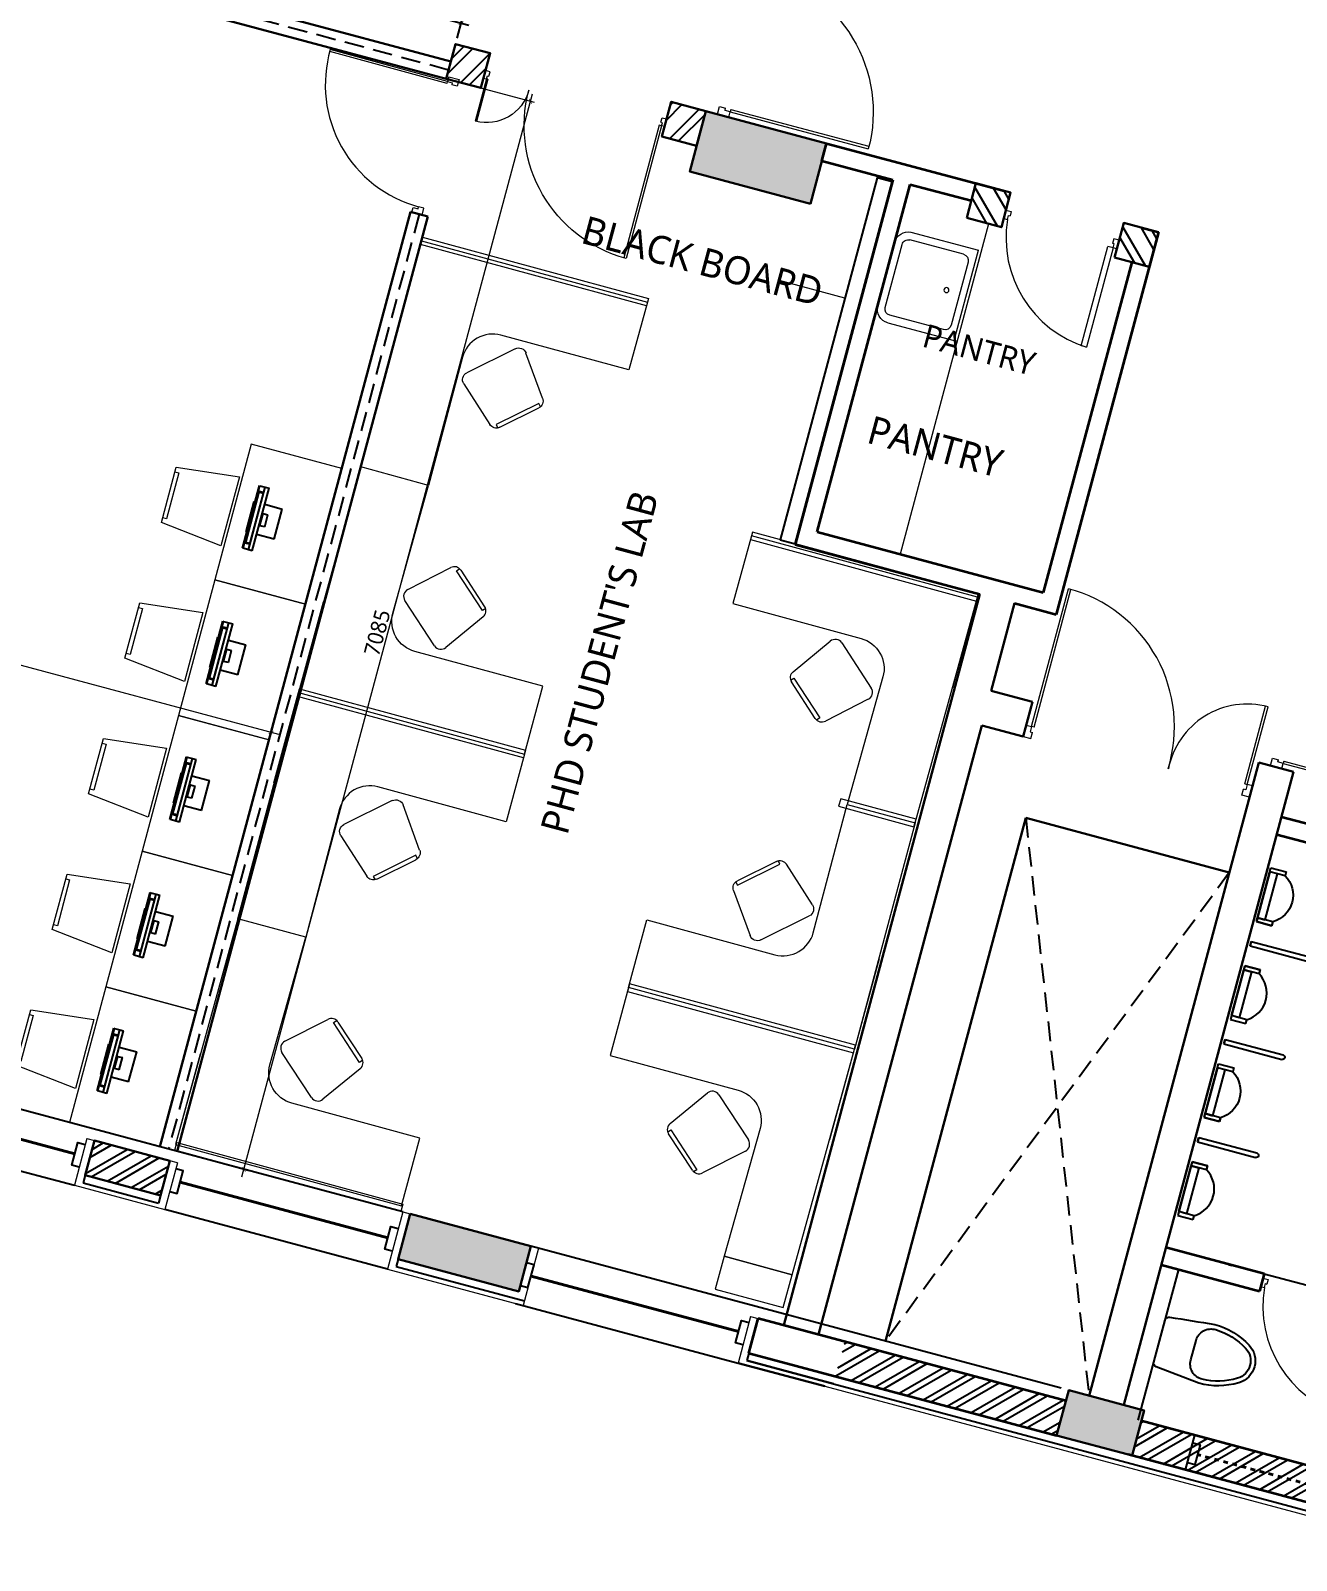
# Model space of a CAD drawing. Header units: millimetres. Extents: x 897770 to 1185420, y -692043 to -233237.
# Drawn here: x 948606 to 956711, y -522667 to -512865 of the extents above; entities that cross this region are included whole.
import ezdxf

# ---------------------------------------------------------------- set-up
doc = ezdxf.new("R2010")
doc.units = ezdxf.units.MM
doc.header["$MEASUREMENT"] = 0
doc.header["$PDMODE"] = 67
doc.linetypes.add('Dash', pattern=[6, 3, -3])
doc.linetypes.add('HIDDEN', pattern=[0.375, 0.25, -0.125])
doc.layers.get('Defpoints').update_dxf_attribs({"color": 6})
for name, color, linetype in [('A-Anno Tags', 6, 'Continuous'), ('A-Elevation', 4, 'Continuous'), ('A-Sanitory', 8, 'Continuous'), ('A-Steps', 3, 'Continuous'), ('A-Wall Patt', 8, 'Continuous'), ('A-Window', 4, 'Continuous'), ('S-Conc Patt', 9, 'Continuous')]:
    doc.layers.add(name, color=color, linetype=linetype)
for name, color, linetype, lineweight in [('A-Detail Lines', 8, 'Continuous', 25), ('A-Door', 4, 'Continuous', 9), ('A-DTLS-Frame Members', 3, 'Continuous', 25), ('A-Wall Sec', 1, 'Continuous', 30), ('A-WIN', 5, 'Continuous', 25), ('ele l', 6, 'Continuous', 15), ('elevation', 4, 'Continuous', 13), ('frntr', 32, 'Continuous', 13), ('I-Furniture', 34, 'Continuous', 13), ('P-SANR-FIXT', 6, 'Continuous', 9), ('S-Concrete', 40, 'Continuous', 30), ('ST CLADDING PLAN', 6, 'Continuous', 9), ('text', 7, 'Continuous', 5)]:
    doc.layers.add(name, color=color, linetype=linetype, lineweight=lineweight)
doc.layers.add('I-Kitchen App', color=7, linetype='Continuous', lineweight=18, true_color=0xd06f25)
doc.styles.get("Standard").update_dxf_attribs({"font": 'trebuc.ttf'})
doc.dimstyles.new('IIITD_WD_M @ 50', dxfattribs={"dimscale": 50, "dimtxt": 2, "dimasz": 0.5, "dimexe": 0.5, "dimexo": 0.25, "dimgap": 0.3, "dimtad": 1, "dimdec": 0, "dimrnd": 1, "dimzin": 0, "dimdsep": 46, "dimtxsty": 'Standard', "dimblk": 'ARCHTICK', "dimcen": 0.2, "dimdle": 1, "dimclrd": 8, "dimclre": 9, "dimadec": 0, "dimazin": 0, "dimtfac": 1, "dimtdec": 0, "dimtofl": 0, "dimtmove": 0, "dimatfit": 0, "dimfxl": 1, "dimtolj": 1, "dimtzin": 0, "dimlwd": -1, "dimlwe": -1, "dimarcsym": 0})
pattern_1 = [(120, (372915.78, -70569.64), (129.90381, 75), []), (120, (372847.48, -70551.33), (129.90381, 75), [])]
pattern_2 = [(120, (373862.29, -70823.86), (129.90381, 75), []), (120, (373793.99, -70805.56), (129.90381, 75), [])]

# ---------------------------------------------------------------- blocks, each defined once
blk = doc.blocks.new('VENT IIITD ACAD 1900')
at = {"layer": 'A-Window'}
for p, q in [((955419.4, -358755, 0), (955478.9, -358532.8, 0)), ((955466, -358581.1, 0), (955514.3, -358594.1, 0)), ((955480.6, -358719.6, 0), (955514.3, -358594.1, 0)), ((955432.3, -358706.7, 0), (955480.6, -358719.6, 0)), ((957158, -359220.9, 0), (957217.6, -358998.7, 0)), ((957122.7, -359159.6, 0), (957156.3, -359034, 0)), ((957156.3, -359034, 0), (957204.6, -359047, 0)), ((957122.7, -359159.6, 0), (957171, -359172.6, 0))]:
    blk.add_line(p, q, dxfattribs=at)
at = {"layer": 'A-Window', "color": 2, "linetype": 'Dash', "lineweight": 40, "ltscale": 10}
blk.add_line((957139.5, -359096.8, 0), (955497.4, -358656.8, 0), dxfattribs=at)
blk = doc.blocks.new('WFTGRWE3TG')
at = {"layer": 'A-Wall Patt'}
h = blk.add_hatch(dxfattribs=at)
h.set_pattern_fill('ANSI32', color=256, scale=300, angle=345, style=0)
h.paths.add_polyline_path([(949438.1, -371128.5), (949497.6, -370906.3), (949014.6, -370776.9), (948955.1, -370999.1)])
at = {"layer": 'A-Detail Lines'}
for p, q in [((948955.1, -370999.1, 0), (948942.2, -371047.4, 0)), ((948942.2, -371047.4, 0), (949425.1, -371176.8, 0)), ((949438.1, -371128.5, 0), (949425.1, -371176.8, 0))]:
    blk.add_line(p, q, dxfattribs=at)
at = {"layer": 'A-Wall Sec', "elevation": 0}
blk.add_lwpolyline([(949497.6, -370906.3), (949438.1, -371128.5), (948955.1, -370999.1), (949014.6, -370776.9)], close=True, dxfattribs=at)
blk.add_lwpolyline([(949497.6, -370906.3), (949438.1, -371128.5), (948955.1, -370999.1), (949014.6, -370776.9)], close=True, dxfattribs=at)
at = {"layer": 'A-WIN', "color": 2, "lineweight": 40}
blk.add_line((947053, -370370.4, 0), (948888.3, -370862.1, 0), dxfattribs=at)
at = {"layer": 'A-WIN', "color": 2, "lineweight": 40, "elevation": 0}
blk.add_lwpolyline([(950892.6, -371399.2), (949564.4, -371043.3)], dxfattribs=at)
blk.add_lwpolyline([(950892.6, -371399.2), (949564.4, -371043.3)], dxfattribs=at)
at = {"layer": 'A-Window'}
for p, q in [((950988.7, -371233.4, 0), (947052.6, -370178.7, 0)), ((946954.2, -370545.8, 0), (948886.1, -371063.4, 0))]:
    blk.add_line(p, q, dxfattribs=at)
at = {"layer": 'A-Window', "elevation": 0}
for points in [[(946985.3, -370429.9), (947033.6, -370442.8), (947072.4, -370297.9), (947024.1, -370285)], [(948917.2, -370947.5), (948868.9, -370934.6), (948907.7, -370789.7), (948956, -370802.6)], [(949496.7, -371102.8), (949545, -371115.8), (949583.8, -370970.9), (949535.5, -370957.9)], [(950890.4, -371600.5), (949465.7, -371218.7)], [(950921.5, -371484.6), (950873.2, -371471.6), (950912, -371326.7), (950960.3, -371339.7)]]:
    blk.add_lwpolyline(points, dxfattribs=at)
at = {"layer": 'ST CLADDING PLAN'}
for p, q in [((947052.6, -370178.7, 0), (946954.2, -370545.8, 0)), ((947052.6, -370178.7, 0), (947004.3, -370165.8, 0)), ((948966.3, -370764, 0), (948886.1, -371063.4, 0)), ((948966.3, -370764, 0), (949014.6, -370776.9, 0)), ((949545.9, -370919.3, 0), (949465.7, -371218.7, 0)), ((949545.9, -370919.3, 0), (949497.6, -370906.3, 0)), ((948886.1, -371063.4, 0), (949465.7, -371218.7, 0)), ((950988.7, -371233.4, 0), (950890.4, -371600.5, 0)), ((950988.7, -371233.4, 0), (951037, -371246.4, 0))]:
    blk.add_line(p, q, dxfattribs=at)
blk = doc.blocks.new('ERGWERGWER')
at = {"layer": 'A-Door'}
blk.add_blockref('WFTGRWE3TG', (0, 0), dxfattribs=at)
blk = doc.blocks.new('ddfdfdf')
at = {"layer": 'A-Detail Lines'}
blk.add_line((953747.6, -372335.1, 0), (959436.9, -373859.5, 0), dxfattribs=at)
at = {"layer": 'A-Wall Patt'}
for p, q in [((950959.4, -371536.1, 0), (950946.5, -371584.4, 0)), ((950946.5, -371584.4, 0), (951767.5, -371804.4, 0))]:
    blk.add_line(p, q, dxfattribs=at)
at = {"layer": 'ST CLADDING PLAN'}
for p, q in [((951858.1, -371466.4, 0), (951759.7, -371833.5, 0)), ((951858.1, -371466.4, 0), (951809.8, -371453.5, 0)), ((950890.4, -371600.5, 0), (951759.7, -371833.4, 0)), ((953691.6, -372351.1, 0), (959458.1, -373896.3, 0))]:
    blk.add_line(p, q, dxfattribs=at)
at = {"layer": 'A-Door'}
blk.add_blockref('ERGWERGWER', (0, 0), dxfattribs=at)
at = {"layer": 'A-Window', "ltscale": 5}
blk.add_blockref('VENT IIITD ACAD 1900', (582.2, -14132.2, 0), dxfattribs=at)
blk = doc.blocks.new('t4ww4tw3')
at = {"layer": 'S-Conc Patt'}
h = blk.add_hatch(color=256, dxfattribs=at)
h.dxf.hatch_style = 1
h.paths.add_polyline_path([(803703.1, -513588.1), (802930.3, -513381), (802930.3, -513381.1), (802826.8, -513767.4), (803599.5, -513974.4)])
h = blk.add_hatch(color=256, dxfattribs=at)
h.dxf.hatch_style = 1
h.paths.add_polyline_path([(801809.8, -520654), (801037, -520446.9), (800959.4, -520736.7), (801732.1, -520943.8)])
blk.add_hatch(color=256, dxfattribs=at).paths.add_polyline_path([(805658.6, -521995.8), (805736.3, -521706), (805253.3, -521576.6), (805175.7, -521866.4)])
at = {"layer": 'S-Concrete', "elevation": 0}
for points in [[(803599.5, -513974.4), (803703.1, -513588.1), (802930.3, -513381), (802826.8, -513767.4)], [(801037, -520446.9), (800959.4, -520736.7), (801732.1, -520943.8), (801809.8, -520654)]]:
    blk.add_lwpolyline(points, close=True, dxfattribs=at)
at = {"layer": 'S-Concrete'}
blk.add_lwpolyline([(805175.7, -521866.4), (805253.3, -521576.6), (805736.3, -521706), (805658.6, -521995.8)], close=True, dxfattribs=at)
blk = doc.blocks.new('Urinal _1_ - Urinal _1_-16-03_ff')
at = {"layer": 'A-Sanitory'}
for p, q in [((69.2, -115), (-286.9, -115)), ((-286.9, -115), (-286.9, -216.6)), ((-286.9, -115), (-286.9, -216.6)), ((-261.5, -115), (-286.9, -115)), ((-261.5, -165.8), (-261.5, -115)), ((-261.5, -115), (43.3, -115)), ((-261.5, -216.6), (-261.5, -115)), ((43.3, -165.8), (-261.5, -165.8)), ((43.3, -115), (43.3, -165.8)), ((43.3, -216.6), (43.3, -115)), ((43.3, -115), (69.2, -115)), ((69.2, -216.6), (69.2, -115)), ((69.2, -115), (69.2, -216.6)), ((-286.9, -216.6), (-261.5, -216.6)), ((-286.9, -216.6), (-261.5, -216.6)), ((43.3, -216.6), (69.2, -216.6)), ((69.2, -216.6), (43.3, -216.6))]:
    blk.add_line(p, q, dxfattribs=at)
blk.add_arc((-109.1, -125), 177.8, 211.00272, 328.99728, dxfattribs=at)
blk.add_arc((-109.1, -125), 177.8, 211.00272, 328.99728, dxfattribs=at)
blk = doc.blocks.new('Urinal Screen _1_ - Urinal Screen _1_-14-03_ff')
at = {"layer": 'A-Sanitory'}
for p, q in [((15, -0.1), (-15, -0.1)), ((-15, -0.1), (15, -0.1)), ((-15, -0.1), (-15, -385.1)), ((15, -0.1), (15, -385.1))]:
    blk.add_line(p, q, dxfattribs=at)
for centre, radius, start, end in [((0, -261.8), 38.2, 113.13657, 113.13657), ((0, -385.1), 15, 180, 0)]:
    blk.add_arc(centre, radius, start, end, dxfattribs=at)
blk = doc.blocks.new('Flush - 750 x 2100 mm-11-03_ff')
at = {"layer": 'A-Door'}
blk.add_arc((360.4, 23.5), 734.1, 185.74623, 267.62314, dxfattribs=at)
at = {"layer": 'ele l'}
for p, q in [((-395, 6), (-360, 6)), ((-395, 6), (-395, -50)), ((-360, 6), (-360, -24)), ((320, 6), (320, -24)), ((355, 6), (320, 6)), ((355, 6), (355, -50)), ((-395, -50), (-370, -50)), ((-370, -24), (-360, -24)), ((-370, -50), (-370, -24)), ((330, -50), (295, -50)), ((295, -710), (295, -50)), ((330, -24), (320, -24)), ((330, -50), (330, -24)), ((330, -50), (330, -710)), ((355, -50), (330, -50)), ((330, -710), (295, -710))]:
    blk.add_line(p, q, dxfattribs=at)
blk = doc.blocks.new('ABL_Door_S - 1000 x 2100-11-3 Second Floor Lvl')
at = {"layer": 'A-Door'}
blk.add_arc((-450, -2.5), 900, 269.04503, 0, dxfattribs=at)
at = {"layer": 'ele l'}
for p, q in [((-500, 37.5), (-450, 37.5)), ((-500, -37.5), (-500, 37.5)), ((-450, 37.5), (-450, -2.5)), ((450, 37.5), (450, -2.5)), ((500, 37.5), (450, 37.5)), ((500, -37.5), (500, 37.5)), ((-500, -37.5), (-465, -37.5)), ((-465, -2.5), (-450, -2.5)), ((-465, -37.5), (-465, -2.5)), ((-465, -37.5), (-465, -902.4)), ((-450, -37.5), (-465, -37.5)), ((-450, -37.5), (-450, -902.5)), ((465, -2.5), (450, -2.5)), ((465, -37.5), (465, -2.5)), ((500, -37.5), (465, -37.5))]:
    blk.add_line(p, q, dxfattribs=at)
blk = doc.blocks.new('toilets with planters')
at = {"layer": 'A-Detail Lines'}
blk.add_line((956504.2, -371629.4, 0), (957228.6, -371823.5, 0), dxfattribs=at)
at = {"layer": 'A-Sanitory'}
blk.add_line((955698.8, -372568, 0), (955957.7, -371602, 0), dxfattribs=at)
at = {"layer": 'A-Sanitory', "linetype": 'ByBlock', "elevation": 0}
for points in [[(956087.6, -372331.6), (955813.2, -372225.8, -0.384412), (955798, -372195.9), (955871.4, -371925.8, -0.383904), (955899.5, -371907.7, -0.001434), (956188.6, -371955.1, -0.140641), (956408.2, -372086.9, -0.259738), (956442.7, -372226, -0.259738), (956342.5, -372328.6, -0.139471)], [(956034.8, -372182.4), (956068.8, -372057.3, -0.422961), (956194.4, -371987.8, -0.13189), (956386.3, -372107.4, -0.259738), (956413.7, -372218.2, -0.259738), (956334, -372299.8, -0.13189), (956108, -372305.9, -0.422961)]]:
    blk.add_lwpolyline(points, format="xyb", close=True, dxfattribs=at)
at = {"layer": 'A-Wall Sec', "lineweight": 35}
for p, q in [((957194.9, -368858.8, 0), (956615.3, -368703.5, 0)), ((956585.5, -368814.6, 0), (957165.1, -368969.9, 0)), ((956504.2, -371629.4, 0), (955876.3, -371461.2, 0)), ((955846.6, -371572.3, 0), (956474.4, -371740.5, 0)), ((956275.8, -371568.2, 0), (956297.5, -371574, 0)), ((956504.2, -371629.4, 0), (956474.4, -371740.5, 0))]:
    blk.add_line(p, q, dxfattribs=at)
at = {"layer": 'P-SANR-FIXT', "linetype": 'ByBlock'}
blk.add_arc((956184.4, -371979.7, 0), 25, 74.64279, 80.5217, dxfattribs=at)
at = {"layer": 'A-Door'}
for name, p, rotation in [('ABL_Door_S - 1000 x 2100-11-3 Second Floor Lvl', (956711.3, -367901), 74.99999999932061), ('Flush - 750 x 2100 mm-11-03_ff', (956876.5, -371765.9, 0), 345.0000000030024)]:
    blk.add_blockref(name, p, dxfattribs=dict(at, rotation=rotation))
at = {"layer": 'A-Sanitory'}
for name, p, xscale, rotation in [('Urinal _1_ - Urinal _1_-16-03_ff', (956363.3, -369276.9, 0), -0.9999999999999998, 74.99999999993122), ('Urinal Screen _1_ - Urinal Screen _1_-14-03_ff', (956250.2, -370143, 0), -1, 74.99999999941316), ('Urinal _1_ - Urinal _1_-16-03_ff', (956026.8, -370532.6, 0), -1, 74.99999999941316), ('Urinal Screen _1_ - Urinal Screen _1_-14-03_ff', (956081.9, -370770.9, 0), -1, 74.99999999941316)]:
    blk.add_blockref(name, p, dxfattribs=dict(at, xscale=xscale, rotation=rotation))
for name, p, rotation in [('Urinal Screen _1_ - Urinal Screen _1_-14-03_ff', (956418.4, -369515.2, 0), 75.00000000082088), ('Urinal _1_ - Urinal _1_-16-03_ff', (956251.5, -369694, 0), 75.00000000082088), ('Urinal _1_ - Urinal _1_-16-03_ff', (955915, -370949.7, 0), 75.00000000030278)]:
    blk.add_blockref(name, p, dxfattribs=dict(at, rotation=rotation))
blk = doc.blocks.new('A$C703F5119')
at = {"layer": 'A-Detail Lines'}
for q in [(-2076.9, 40.9), (-2076.8, 40.9)]:
    blk.add_line((-2063.9, 89.2), q, dxfattribs=at)
at = {"layer": 'A-Wall Sec', "lineweight": 35}
blk.add_line((-2063.9, 89.2), (-2004.4, 311.4, 0), dxfattribs=at)
at = {"layer": 'A-WIN', "color": 2, "lineweight": 40}
blk.add_lwpolyline([(-3458.9, 582), (-2130.7, 226.1)], dxfattribs=at)
blk.add_lwpolyline([(-3458.9, 582), (-2130.7, 226.1)], dxfattribs=at)
at = {"layer": 'A-Window'}
blk.add_line((-64.1, -136.1, 0), (-3459.3, 773.6, 0), dxfattribs=at)
at = {"layer": 'A-Window', "elevation": 0}
for points in [[(-3526.6, 522.5), (-3478.3, 509.5), (-3439.5, 654.4), (-3487.8, 667.4)], [(-3557.7, 406.6), (-2132.9, 24.8)], [(-2101.9, 140.7), (-2150.2, 153.7), (-2111.3, 298.6), (-2063, 285.6)]]:
    blk.add_lwpolyline(points, dxfattribs=at)
at = {"layer": 'ST CLADDING PLAN'}
for q in [(-2132.9, 24.8), (-2004.4, 311.3), (-2004.4, 311.3)]:
    blk.add_line((-2052.7, 324.3), q, dxfattribs=at)
blk = doc.blocks.new('Big Door Garbage')
at = {"layer": 'A-Detail Lines', "lineweight": 18}
for centre, radius, start, end in [((-12515, 128702.8), 515, 270, 3.89689), ((-11085, 128702.8), 915, 177.80782, 270)]:
    blk.add_arc(centre, radius, start, end, dxfattribs=at)
at = {"layer": 'ele l', "lineweight": 18}
for p, q in [((-12550, 128777.8), (-12500, 128777.8)), ((-12550, 128702.8), (-12550, 128777.8)), ((-12550, 128702.8), (-12515, 128702.8)), ((-12515, 128737.8), (-12500, 128737.8)), ((-12515, 128702.8), (-12515, 128737.8)), ((-12515, 128702.8), (-12515, 128187.8)), ((-12498.9, 128702.8), (-12515, 128702.8)), ((-12500, 128777.8), (-12500, 128737.8)), ((-12498.9, 128702.8), (-12498.9, 128188.1)), ((-11101.1, 128702.8), (-11101.1, 127788)), ((-11101.1, 128702.8), (-11085, 128702.8)), ((-11100, 128777.8), (-11100, 128737.8)), ((-11050, 128777.8), (-11100, 128777.8)), ((-11085, 128737.8), (-11100, 128737.8)), ((-11085, 128702.8), (-11085, 128737.8)), ((-11050, 128702.8), (-11085, 128702.8)), ((-11085, 128702.8), (-11085, 127787.8)), ((-11050, 128702.8), (-11050, 128777.8))]:
    blk.add_line(p, q, dxfattribs=at)
blk = doc.blocks.new('TFT Monitor - TFT Monitor-55-Level 1')
at = {"layer": 'A-Detail Lines'}
for p, q in [((-35, 31.1), (-35, 35.3)), ((-35, 35.3), (380, 35.3)), ((-35, 31), (-35, 31.1)), ((-35, 31.1), (380, 31.1)), ((-35, -4.4), (-35, 31)), ((-35, 31), (380, 31)), ((0, 28.4), (345, 28.4)), ((0, -1.8), (0, 28.4)), ((5, 24.9), (0, 28.4)), ((5, -1.8), (5, 24.9)), ((5, 24.9), (340, 24.9)), ((72.5, 35.4), (72.5, 39.8)), ((72.5, 39.8), (272.5, 39.8)), ((272.5, 39.8), (272.5, 35.4)), ((345, 28.4), (340, 24.9)), ((340, 24.9), (340, -1.8)), ((345, 28.4), (345, -1.8)), ((380, 35.3), (380, 31.1)), ((380, 31.1), (380, 31)), ((380, 31), (380, -4.4)), ((-35, -29.3), (-35, -4.4)), ((-35, -4.4), (380, -4.4)), ((-35, -29.3), (380, -29.3)), ((345, -1.8), (0, -1.8)), ((72.5, -145.2), (72.5, -29.2)), ((132.5, -35), (132.5, -29.5)), ((132.5, -35), (212.5, -35)), ((132.5, -66.9), (132.5, -35.4)), ((132.5, -66.9), (212.5, -66.9)), ((212.5, -29.5), (212.5, -35)), ((212.5, -34.7), (212.5, -66.9)), ((272.5, -29.2), (272.5, -145.2)), ((380, -4.4), (380, -29.3)), ((72.5, -145.2), (272.5, -145.2))]:
    blk.add_line(p, q, dxfattribs=at)
blk = doc.blocks.new('Chair Student - Medium - Chair Student - Medium-54-Level 1')
for p, q in [((-228.6, 254), (228.6, 254)), ((-184.2, -152.4), (-228.6, 254)), ((228.6, 254), (184.2, -152.4)), ((184.2, -152.4), (-184.2, -152.4)), ((-152.4, -152.4), (-152.4, -127)), ((-152.4, -127), (152.4, -127)), ((152.4, -127), (152.4, -152.4))]:
    blk.add_line(p, q)
blk = doc.blocks.new('A$C01775461')
at = {"layer": 'frntr', "elevation": 0}
blk.add_lwpolyline([(11.4, 913.9), (11.4, 13.9), (-588.6, 13.9), (-588.6, 913.9)], close=True, dxfattribs=at)
at = {"layer": 'frntr', "xscale": -1}
for name, p, rotation in [('Chair Student - Medium - Chair Student - Medium-54-Level 1', (285, 463.9, 0), 90), ('TFT Monitor - TFT Monitor-55-Level 1', (-142.5, 291.4, 0), 270)]:
    blk.add_blockref(name, p, dxfattribs=dict(at, rotation=rotation))
blk = doc.blocks.new('A$C3CEC27A9')
at = {"layer": 'A-Detail Lines', "lineweight": 18}
for centre, radius, start, end in [((-1181.2, -50.7), 880, 270, 0), ((-21.2, -50.7), 280, 180, 270)]:
    blk.add_arc(centre, radius, start, end, dxfattribs=at)
at = {"layer": 'A-Door', "lineweight": 18}
for p, q in [((-1181.2, -50.7), (-1181.2, -930.7)), ((-1181.2, -50.7), (-1165.6, -50.7)), ((-1165.6, -50.7), (-1165.6, -930.5)), ((-30, -50.7), (-21.2, -50.7)), ((-29.9, -50.7), (-29.9, -330.5)), ((-21.2, -50.7), (-21.2, -330.7))]:
    blk.add_line(p, q, dxfattribs=at)
at = {"layer": 'A-Door'}
for points in [[(-1181.2, -50.7), (-1181.2, -30.7), (-1171.2, -30.7), (-1171.2, -0.7), (-1201.2, -0.7), (-1201.2, -50.7), (-1181.2, -50.7)], [(-21.2, -50.7), (-21.2, -30.7), (-31.2, -30.7), (-31.2, -0.7), (-1.2, -0.7), (-1.2, -50.7), (-21.2, -50.7)]]:
    blk.add_lwpolyline(points, dxfattribs=at)
blk = doc.blocks.new('A$C6DB55BC6')
at = {"layer": 'I-Furniture'}
for p, q in [((-105.3, 156.1), (73.2, 407.4)), ((147.1, 415.8), (405.5, 186.2)), ((-107.6, 98.5), (-90.7, 117.4)), ((-90.7, 117.4), (137.1, -85)), ((405.8, 111.7), (177.3, -95)), ((110.5, -95.3), (-97.8, 89.8)), ((137.1, -85), (120.3, -104))]:
    blk.add_line(p, q, dxfattribs=at)
for centre, start, end in [((113.9, 378.4), 48.3715, 144.61261), ((-64.6, 127.2), 144.61261, 228.3715), ((372.3, 148.8), 312.13039, 48.3715), ((143.7, -58), 228.3715, 312.13039)]:
    blk.add_arc(centre, 50, start, end, dxfattribs=at)
blk = doc.blocks.new('_ArchTick')
at = {"color": 0, "linetype": 'ByBlock', "const_width": 0.15}
blk.add_lwpolyline([(-0.5, -0.5), (0.5, 0.5)], dxfattribs=at)
blk = doc.blocks.new('*D966')
at = {"color": 8, "transparency": 16777216}
blk.add_line((949107.3, -512213.4), (951411, -512830.6), dxfattribs=at)
at = {"color": 9, "transparency": 16777216}
for p, q in [((949129.7, -512322.9), (949162, -512202.2)), ((951336.8, -512914.3), (951369.2, -512793.6))]:
    blk.add_line(p, q, dxfattribs=at)
at = {"layer": 'Defpoints', "color": 0, "transparency": 16777216}
for p in [(949090, -512471.1, 0), (951362.7, -512817.7), (951297.1, -513062.5)]:
    blk.add_point(p, dxfattribs=at)
at = {"color": 8, "transparency": 16777216, "xscale": 25, "yscale": 25, "zscale": 25}
for p, rotation in [((949155.6, -512226.3), 164.9999949079656), ((951362.7, -512817.7), 344.9999949079656)]:
    blk.add_blockref('_ArchTick', p, dxfattribs=dict(at, rotation=rotation))
at = {"color": 0, "transparency": 16777216, "insert": (950276.2, -512458.4), "char_height": 100, "attachment_point": 5, "rotation": 344.99999}
blk.add_mtext('\\A1;2285', dxfattribs=at)
blk = doc.blocks.new('sink')
at = {"layer": 'I-Kitchen App'}
for p, q in [((793241.2, -447869.1), (793241.2, -447428.2)), ((793840.9, -447876.5), (793840.9, -447428.2)), ((793291.2, -447513.6), (793291.2, -447869.1)), ((793750.8, -447473.2), (793331.6, -447473.2)), ((793791.2, -447513.6), (793791.2, -447869.1)), ((793331.6, -447909.6), (793750.8, -447909.6)), ((793331.6, -447959.6), (793750.8, -447959.6))]:
    blk.add_line(p, q, dxfattribs=at)
at = {"layer": 'I-Kitchen App', "linetype": 'Continuous'}
blk.add_line((793241.2, -447428.2), (793840.9, -447428.2), dxfattribs=at)
at = {"layer": 'I-Kitchen App'}
blk.add_circle((793541.2, -447560), 16.2, dxfattribs=at)
for centre, radius, start, end in [((793331.6, -447513.6), 40.4, 90, 180), ((793750.8, -447513.6), 40.4, 0, 90), ((793331.6, -447869.1), 90.4, 180, 270), ((793331.6, -447869.1), 40.4, 180, 270), ((793750.8, -447869.1), 40.4, 270, 0), ((793750.8, -447869.1), 90.4, 270, 355.34454)]:
    blk.add_arc(centre, radius, start, end, dxfattribs=at)
blk = doc.blocks.new('*D1939')
at = {"layer": 'Defpoints', "color": 0, "transparency": 16777216}
for p in [(951378.4, -513203.3), (951806.1, -513317.9), (949544.7, -520047, 0)]:
    blk.add_point(p, dxfattribs=at)
at = {"layer": 'P-SANR-FIXT', "color": 9, "transparency": 16777216}
for p, q in [((951390.5, -513206.6), (951830.2, -513324.4)), ((949556.8, -520050.3), (949996.5, -520168.1))]:
    blk.add_line(p, q, dxfattribs=at)
at = {"layer": 'P-SANR-FIXT', "color": 8, "transparency": 16777216}
blk.add_line((949959.4, -520209.9), (951819, -513269.6), dxfattribs=at)
at = {"layer": 'P-SANR-FIXT', "color": 8, "transparency": 16777216, "xscale": 25, "yscale": 25, "zscale": 25}
for p, rotation in [((951806.1, -513317.9), 74.99999490599612), ((949972.3, -520161.6), 254.9999949059961)]:
    blk.add_blockref('_ArchTick', p, dxfattribs=dict(at, rotation=rotation))
at = {"layer": 'P-SANR-FIXT', "color": 0, "transparency": 16777216, "insert": (950825.6, -516722.7), "char_height": 100, "attachment_point": 5, "rotation": 74.99999}
blk.add_mtext('\\A1;7085', dxfattribs=at)
blk = doc.blocks.new('*D1943')
at = {"layer": 'Defpoints', "color": 0, "transparency": 16777216}
for p in [(942085, -514572.2, 0), (950302.6, -516774.1, 0), (950145.3, -517361.1)]:
    blk.add_point(p, dxfattribs=at)
at = {"layer": 'P-SANR-FIXT', "color": 9, "transparency": 16777216}
for p, q in [((942081.7, -514584.3), (941921.2, -515183.4)), ((950299.4, -516786.2), (950138.8, -517385.3))]:
    blk.add_line(p, q, dxfattribs=at)
at = {"layer": 'P-SANR-FIXT', "color": 8, "transparency": 16777216}
blk.add_line((941879.4, -515146.3), (950193.6, -517374.1), dxfattribs=at)
at = {"layer": 'P-SANR-FIXT', "color": 8, "transparency": 16777216, "xscale": 25, "yscale": 25, "zscale": 25}
for p, rotation in [((941927.7, -515159.2), 164.9999949079886), ((950145.3, -517361.1), 344.9999949079886)]:
    blk.add_blockref('_ArchTick', p, dxfattribs=dict(at, rotation=rotation))
at = {"layer": 'P-SANR-FIXT', "color": 0, "transparency": 16777216, "insert": (946053.6, -516196.6), "char_height": 100, "attachment_point": 5, "rotation": 344.99999}
blk.add_mtext('\\A1;8507', dxfattribs=at)

msp = doc.modelspace()

# ---------------------------------------------------------------- hatches: boundary and pattern name
at = {"layer": 'A-Wall Patt'}
h = msp.add_hatch(dxfattribs=at)
h.set_pattern_fill('ANSI32', color=256, scale=400, style=0)
h.paths.add_polyline_path([(951549.1, -513010.9), (951326.9, -512951.4), (951267.4, -513173.6), (951278.5, -513176.6), (951489.5, -513233.1)])
h = msp.add_hatch(dxfattribs=at)
h.set_pattern_fill('ANSI32', color=256, scale=400, style=0)
h.paths.add_polyline_path([(952930.3, -513381.1), (952708.1, -513321.6), (952648.6, -513543.8), (952870.8, -513603.3)])
h = msp.add_hatch(dxfattribs=at)
h.set_pattern_fill('ANSI32', color=256, scale=400, angle=-15, style=0)
h.set_pattern_definition(pattern_1)
h.paths.add_polyline_path([(954599.9, -514066), (954659.4, -513843.8), (954881.6, -513903.4), (954822, -514125.5)])
h = msp.add_hatch(dxfattribs=at)
h.set_pattern_fill('ANSI32', color=256, scale=400, angle=-15, style=0)
h.set_pattern_definition(pattern_1)
h.paths.add_polyline_path([(954599.9, -514066), (954659.4, -513843.8), (954881.6, -513903.4), (954822, -514125.5)])
h = msp.add_hatch(dxfattribs=at)
h.set_pattern_fill('ANSI32', color=256, scale=400, angle=-15, style=0)
h.set_pattern_definition(pattern_2)
h.paths.add_polyline_path([(955546.4, -514320.2), (955605.9, -514098.1), (955828.1, -514157.6), (955768.6, -514379.7)])
h = msp.add_hatch(dxfattribs=at)
h.set_pattern_fill('ANSI32', color=256, scale=400, angle=-15, style=0)
h.set_pattern_definition(pattern_2)
h.paths.add_polyline_path([(955546.4, -514320.2), (955605.9, -514098.1), (955828.1, -514157.6), (955768.6, -514379.7)])
h = msp.add_hatch(dxfattribs=at)
h.set_pattern_fill('ANSI32', color=256, scale=300, angle=345, style=0)
h.paths.add_polyline_path([(953771.8, -521252.1), (953771.8, -521252.2), (953820.1, -521265.1), (953760.6, -521487.2), (953953.8, -521539), (955175.7, -521866.4), (955235.2, -521644.2)])
h = msp.add_hatch(dxfattribs=at)
h.set_pattern_fill('ANSI32', color=256, scale=300, angle=345, style=0)
h.paths.add_polyline_path([(955718.2, -521773.6), (955658.6, -521995.9), (958083.1, -522645.5), (958142.6, -522423.3)])

# ---------------------------------------------------------------- linework, layer by layer
at = {"layer": 'A-Detail Lines'}
msp.add_line((951230.2, -513163.6, 0), (951278.5, -513176.6, 0), dxfattribs=at)
at = {"layer": 'A-DTLS-Frame Members', "elevation": 0}
msp.add_lwpolyline([(953405.8, -516127.2), (953502.4, -516153.1), (954123.5, -513834.8), (954026.9, -513809)], close=True, dxfattribs=at)
at = {"layer": 'A-Wall Sec', "lineweight": 35}
for p, q in [((953673.3, -513699.3, 0), (953703.1, -513588.1, 0)), ((953703, -513588.2, 0), (954847.7, -513894.9, 0)), ((953673.3, -513699.3, 0), (954127.3, -513820.9, 0)), ((954127.3, -513820.9, 0), (953500.9, -516158.4, 0)), ((953641.8, -516077.1, 0), (954238.4, -513850.7, 0)), ((954238.4, -513850.7, 0), (954629.6, -513954.9)), ((955828.1, -514157.6, 0), (955172, -516606.2)), ((955717, -514127.8, 0), (955828.1, -514157.6, 0)), ((955657.5, -514350, 0), (955090.7, -516465.4, 0)), ((953641.8, -516077.1, 0), (955090.7, -516465.4, 0)), ((953500.9, -516158.4, 0), (954684.2, -516475.5, 0)), ((954906.3, -516535, 0), (955172, -516606.2)), ((955235.2, -521644.2, 0), (953264.7, -521116.2, 0)), ((958142.6, -522423.3, 0), (955718.2, -521773.6, 0)), ((958083.1, -522645.5, 0), (955634.5, -521989.4, 0))]:
    msp.add_line(p, q, dxfattribs=at)
at = {"layer": 'A-Wall Sec'}
for p, q in [((951038.6, -514027.2), (949433.6, -520017.2, 0)), ((951149.7, -514056.9), (949544.7, -520047, 0)), ((951149.7, -514056.9), (951038.6, -514027.2)), ((954684.2, -516475.5, 0), (953428.9, -521160.2, 0)), ((954906.3, -516535, 0), (954756.2, -517095.3, 0)), ((955021.9, -517166.4, 0), (954756.2, -517095.3, 0)), ((955021.9, -517166.4, 0), (954962.3, -517388.6, 0)), ((955018.1, -517180.3, 0), (955021.9, -517166.4, 0)), ((954696.7, -517317.4, 0), (953651.1, -521219.8, 0)), ((954962.3, -517388.6, 0), (954696.7, -517317.4, 0)), ((956470.8, -517554.7), (955383.7, -521611.6)), ((956692.9, -517614.2), (955605.9, -521671.1)), ((956470.8, -517554.7), (956692.9, -517614.2)), ((954079.7, -521262.2, 0), (954977.8, -517910.4, 0)), ((956281.8, -518259.8, 0), (954977.8, -517910.4, 0)), ((953691.6, -521551.6, 0), (953136.2, -521402.8, 0)), ((953747.6, -521535.6, 0), (953192.2, -521386.6, 0))]:
    msp.add_line(p, q, dxfattribs=at)
at = {"layer": 'A-Wall Sec', "elevation": 0}
for points in [[(951267.4, -513173.6), (948838.1, -512522.6), (948867.8, -512411.6)], [(949090, -512471.1), (951297.1, -513062.5)], [(951267.4, -513173.6), (951326.9, -512951.4), (951549.1, -513010.9), (951489.5, -513233.1), (951267.4, -513173.6)], [(955546.4, -514320.2), (955605.9, -514098.1), (955828.1, -514157.6), (955768.6, -514379.7), (955546.4, -514320.2)], [(955546.4, -514320.2), (955605.9, -514098.1), (955828.1, -514157.6), (955768.6, -514379.7), (955546.4, -514320.2)]]:
    msp.add_lwpolyline(points, dxfattribs=at)
msp.add_lwpolyline([(952870.8, -513603.3), (952648.6, -513543.8), (952708.1, -513321.6), (952930.3, -513381.1)], close=True, dxfattribs=at)
at = {"layer": 'A-Wall Sec'}
msp.add_lwpolyline([(954599.9, -514066), (954659.4, -513843.8), (954881.6, -513903.4), (954822, -514125.5), (954599.9, -514066)], dxfattribs=at)
msp.add_lwpolyline([(954599.9, -514066), (954659.4, -513843.8), (954881.6, -513903.4), (954822, -514125.5), (954599.9, -514066)], dxfattribs=at)
at = {"layer": 'A-Wall Sec', "lineweight": 35, "elevation": 0}
msp.add_lwpolyline([(953205.2, -521338.4), (955175.7, -521866.4)], dxfattribs=at)
at = {"layer": 'A-Window', "linetype": 'HIDDEN', "ltscale": 500}
for p, q in [((951282.2, -513118), (949075.1, -512526.6, 0)), ((951094.2, -514042.1), (949489.1, -520032.1, 0)), ((954977.8, -517910.4, 0), (955383.7, -521611.6, 0)), ((956281.8, -518259.8, 0), (954079.7, -521262.2, 0))]:
    msp.add_line(p, q, dxfattribs=at)
at = {"layer": 'elevation', "elevation": 0}
for points in [[(951114.6, -514187.9), (952562.1, -514581.5), (952548.9, -514629.8), (951101.5, -514236.1)], [(954675.3, -516472.1), (953227.9, -516078.4), (953214.8, -516126.7), (954662.2, -516520.3)], [(950327.4, -517082.6), (951774.9, -517476.2), (951761.7, -517524.5), (950314.3, -517130.9)], [(954275.7, -517917.8), (953793.2, -517786.6), (953780.1, -517834.8), (954262.5, -517966)], [(953888.1, -519366.8), (952440.7, -518973.2), (952427.6, -519021.4), (953875, -519415)], [(949541.7, -519990.1), (950989.1, -520383.7), (950976, -520432), (949528.5, -520038.3)]]:
    msp.add_lwpolyline(points, close=True, dxfattribs=at)
at = {"layer": 'I-Furniture'}
msp.add_line((954739.9, -514103.5, 0), (954173, -516219.5, 0), dxfattribs=at)
at = {"layer": 'I-Furniture', "elevation": 0}
for points in [[(950950.6, -514791), (951108.1, -514212), (952555.5, -514605.6), (952437.4, -515039.9), (951617.2, -514816.8, 0.414214), (951371.7, -514957.3), (951154.8, -515779.1), (950720.5, -515661), (951108.1, -514212), (951108.1, -514212)], [(950478.3, -516527.8), (950320.9, -517106.7), (951768.3, -517500.4), (951886.4, -517066.1), (951066.2, -516843.1, -0.414214), (950925.7, -516597.6), (951154.8, -515779.1), (950720.5, -515661), (950320.9, -517106.7), (950320.9, -517106.7)], [(954511.3, -517075.1), (954668.8, -516496.2), (953221.3, -516102.6), (953103.3, -516536.8), (953923.5, -516759.8, -0.414214), (954064, -517005.3), (953834.9, -517823.8), (954269.1, -517941.9), (954668.8, -516496.2), (954668.8, -516496.2)], [(950163.4, -517685.7), (950320.9, -517106.7), (951768.3, -517500.4), (951650.2, -517934.6), (950830, -517711.5, 0.414214), (950584.5, -517852.1), (950367.6, -518673.9), (949933.3, -518555.8), (950320.9, -517106.7), (950320.9, -517106.7)], [(954039, -518811.9), (953881.6, -519390.9), (952434.1, -518997.3), (952552.2, -518563.1), (953372.4, -518786.1, 0.414214), (953617.9, -518645.6), (953834.9, -517823.8), (954269.1, -517941.9), (953881.6, -519390.9), (953881.6, -519390.9)], [(949691.1, -519422.5), (949533.7, -520001.5), (950981.1, -520395.1), (951099.2, -519960.9), (950279, -519737.8, -0.414214), (950138.5, -519492.3), (950367.6, -518673.9), (949933.3, -518555.8), (949533.7, -520001.5), (949533.7, -520001.5)], [(953724.1, -519969.9), (953881.6, -519390.9), (952434.1, -518997.3), (952316, -519431.5), (953136.3, -519654.6, -0.414214), (953276.8, -519900), (953047.7, -520718.5), (953481.9, -520836.6), (953881.6, -519390.9), (953881.6, -519390.9)]]:
    msp.add_lwpolyline(points, format="xyb", dxfattribs=at)
msp.add_lwpolyline([(953481.9, -520836.6), (953047.7, -520718.5), (952990.3, -520929.4), (953424.6, -521047.4)], close=True, dxfattribs=at)

# ---------------------------------------------------------------- block references
at = {"layer": 'A-Anno Tags'}
msp.add_blockref('A$C703F5119', (955269.1, -521427.6, 0), dxfattribs=at)
at = {"layer": 'A-Detail Lines', "xscale": -1, "rotation": 74.99999659279095}
msp.add_blockref('Big Door Garbage', (1074534.7, -557403.6, 0), dxfattribs=at)
at = {"layer": 'A-Detail Lines', "rotation": 164.9999949079886}
msp.add_blockref('Big Door Garbage', (977619, -390138.8, 0), dxfattribs=at)
at = {"layer": 'A-Door', "xscale": 0.9000000001349469, "yscale": 0.9000000001349469, "zscale": 0.9000000001349469, "rotation": 254.7865830003216}
msp.add_blockref('ABL_Door_S - 1000 x 2100-11-3 Second Floor Lvl', (951198.6, -513604.1), dxfattribs=at)
at = {"layer": 'A-Door', "xscale": -1, "rotation": 344.9999949062619}
msp.add_blockref('A$C3CEC27A9', (951518.6, -513120.2, 0), dxfattribs=at)
at = {"layer": 'A-Door', "rotation": 345.0000000013918}
msp.add_blockref('Flush - 750 x 2100 mm-11-03_ff', (955231.7, -514123.1, 0), dxfattribs=at)
msp.add_blockref('Flush - 750 x 2100 mm-11-03_ff', (955231.7, -514123.1, 0), dxfattribs=at)
at = {"layer": 'A-DTLS-Frame Members', "xscale": -1}
for p, rotation in [((951741.8, -515343.9, 0), 344.7865830004282), ((950954.6, -518238.7, 0), 344.7865830004282), ((953249.9, -518251.5, 0), 164.7865830004328)]:
    msp.add_blockref('A$C6DB55BC6', p, dxfattribs=dict(at, rotation=rotation))
at = {"layer": 'A-DTLS-Frame Members'}
for p, rotation in [((951442.6, -516444.1, 0), 164.7865830004281), ((953549.1, -517151.3, 0), 344.7865830004328), ((950655.4, -519338.9, 0), 164.7865830004281), ((952761.9, -520046, 0), 344.7865830004328)]:
    msp.add_blockref('A$C6DB55BC6', p, dxfattribs=dict(at, rotation=rotation))
at = {"layer": 'A-Elevation'}
msp.add_blockref('ddfdfdf', (0, -149200.5), dxfattribs=at)
at = {"layer": 'A-Steps'}
msp.add_blockref('toilets with planters', (0, -149200.5, 0), dxfattribs=at)
at = {"layer": 'A-Wall Sec', "xscale": -1, "rotation": 255.0000000046598}
msp.add_blockref('sink', (1181396.7, -1396867.1, 0), dxfattribs=at)
at = {"layer": 'I-Furniture', "xscale": -1, "rotation": 344.9999949079885}
for p in [(949793.2, -516400.9, 0), (949560.3, -517270.3, 0), (949327.3, -518139.6, 0), (949094.4, -519008.9, 0), (948861.5, -519878.3, 0)]:
    msp.add_blockref('A$C01775461', p, dxfattribs=at)
at = {"layer": 'S-Concrete', "color": 6}
msp.add_blockref('t4ww4tw3', (150000, 0), dxfattribs=at)

# ---------------------------------------------------------------- texts
at = {"layer": 'A-Anno Tags'}
msp.add_text('PANTRY', height=150, rotation=344.99999, dxfattribs=at).set_placement((954306.8, -514887.7, 0))
at = {"layer": 'text', "insert": (952907.4, -514342.4, 0), "char_height": 180, "attachment_point": 5, "rotation": 344.99999, "line_spacing_factor": 0.938532}
msp.add_mtext('BLACK BOARD', dxfattribs=at)
at = {"layer": 'text', "char_height": 180, "attachment_point": 5}
for s, insert, rotation in [('PANTRY  ', (954398.7, -515530.5, 0), 345), ("PHD STUDENT'S LAB ", (952248.8, -516914.6), 74.96879)]:
    msp.add_mtext(s, dxfattribs=dict(at, insert=insert, rotation=rotation))

# ---------------------------------------------------------------- dimensions: what is measured, and where the dimension line sits
dim = msp.add_aligned_dim(p1=(949090, -512471.1, 0), p2=(951297.1, -513062.5), distance=253.5, dimstyle='IIITD_WD_M @ 50', override={"dimfxl": 2, "dimfxlon": 1, "dimarcsym": 1})
dim.commit()
dim.dimension.update_dxf_attribs({"geometry": '*D966', "text_midpoint": (950276.2, -512458.4)})
at = {"layer": 'P-SANR-FIXT'}
for p1, p2, distance, picture, middle in [((949544.7, -520047, 0), (951378.4, -513203.3), -442.7, '*D1939', (950825.6, -516722.7)), ((942085, -514572.2, 0), (950302.6, -516774.1, 0), -607.7, '*D1943', (946053.6, -516196.6))]:
    dim = msp.add_aligned_dim(p1=p1, p2=p2, distance=distance, dimstyle='IIITD_WD_M @ 50', override={"dimfxl": 100, "dimfxlon": 1, "dimarcsym": 1}, dxfattribs=at)
    dim.commit()
    dim.dimension.update_dxf_attribs({"geometry": picture, "text_midpoint": middle})

# ---------------------------------------------------------------- leaders
at = {"layer": 'text'}
msp.add_leader([(953820.5, -514579.5, 0), (953392.8, -514464.9, 0)], dimstyle='IIITD_WD_M @ 50', override={"dimgap": 0.3, "dimtad": 0, "dimfxl": 100, "dimfxlon": 1, "dimarcsym": 1}, dxfattribs=at)

doc.saveas('drawing.dxf')
